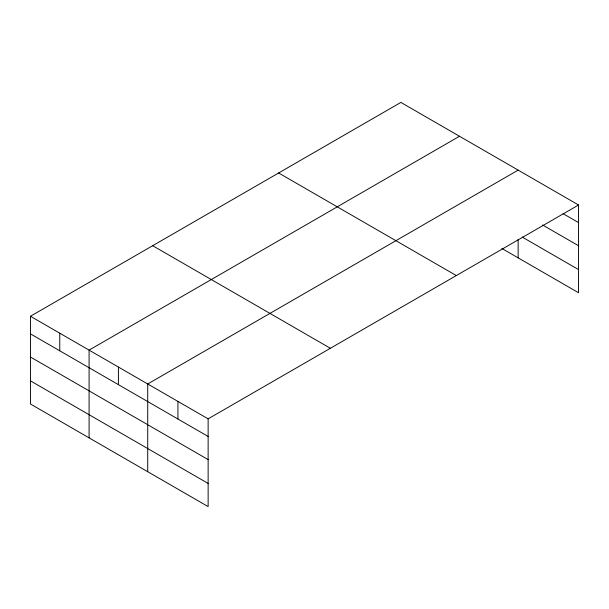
<?xml version="1.0" encoding="UTF-8"?>
<svg xmlns="http://www.w3.org/2000/svg" width="609" height="609" viewBox="0 0 609 609"><rect width="100%" height="100%" fill="white"/><g stroke="black" fill="none" stroke-linecap="round" stroke-linejoin="round"><path stroke-width="0.91" d="M578.55 204.997L400.867 102.411L30.45 316.269L30.45 404.003L208.133 506.589L208.133 418.855L578.55 204.997L578.55 292.731L501.846 248.449M459.498 136.264L89.089 350.122L89.089 437.856M518.137 170.124L147.721 383.974L147.721 471.709M563.036 213.637L578.55 222.597M542.627 225.003L578.55 245.739M522.217 237.061L578.55 269.589M278.625 172.986L456.316 275.572M152.684 245.701L330.375 348.287M30.45 316.269L208.133 418.855M30.45 333.869L208.133 436.455M30.45 357.011L208.133 459.597M30.45 380.853L208.133 483.439M518.137 239.337L518.137 257.851M177.927 401.415L177.927 419.015M118.405 367.052L118.405 384.644M59.766 333.199L59.766 350.792"/></g></svg>
